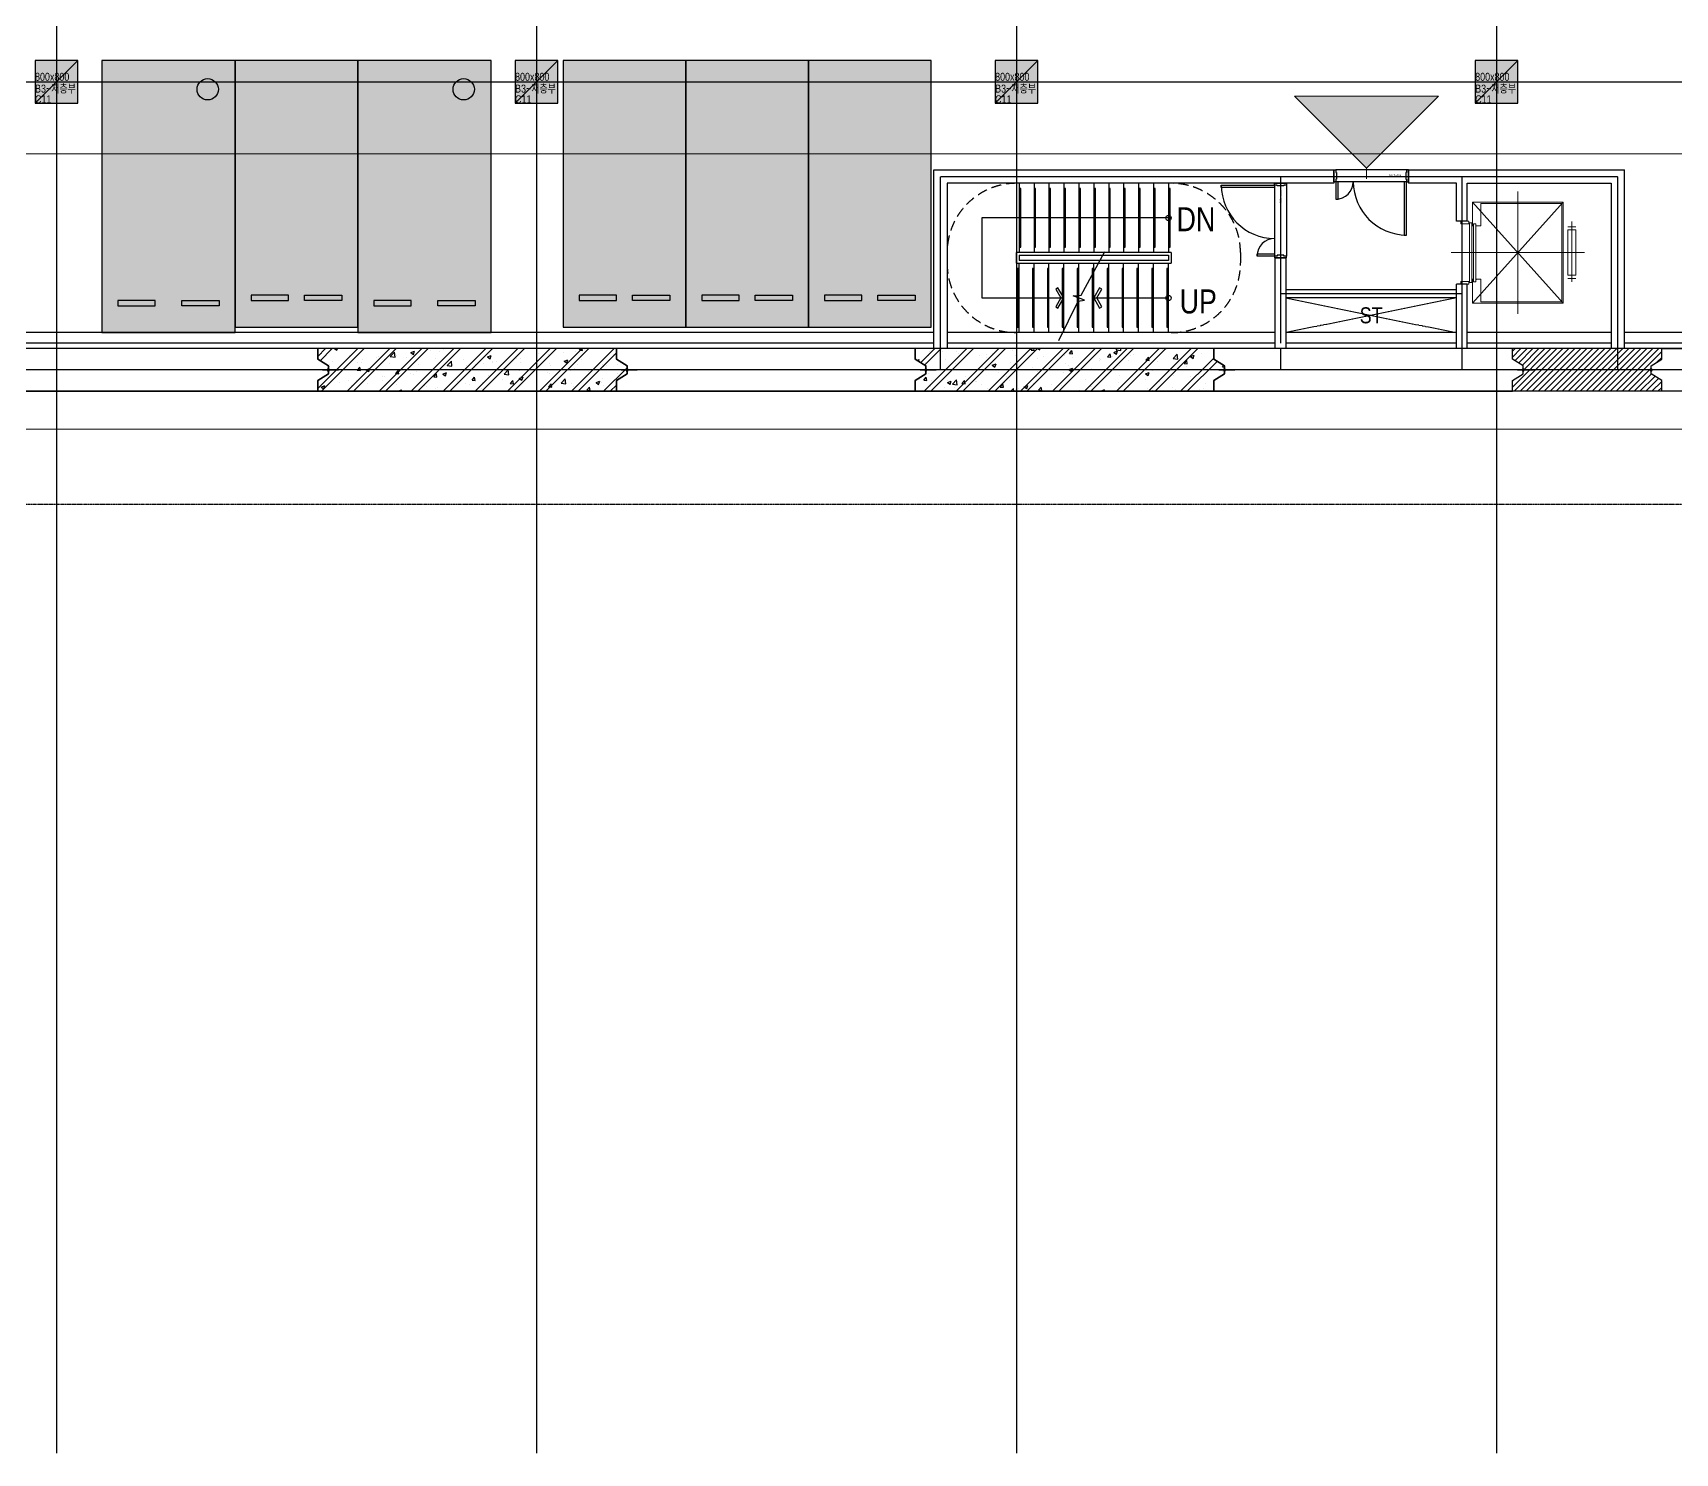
# Model space of a CAD drawing. Header units: millimetres. Extents: x -20379 to 476967, y -520228 to 220376.
# Drawn here: x 274304 to 305094, y -520228 to -493600 of the extents above; entities that cross this region are included whole.
import ezdxf
from ezdxf.enums import TextEntityAlignment as Align

# ---------------------------------------------------------------- set-up
doc = ezdxf.new("R2010")
doc.units = ezdxf.units.MM
doc.header["$MEASUREMENT"] = 0
for name, pattern in [('$0$X-CORE_B2F$0$CEN', [62, 60, -1, 0, -1]), ('$0$X-CORE_B2F$0$CENTER2', [1.125, 0.75, -0.125, 0.125, -0.125]), ('$0$X-CORE_B2F$0$HIDDEN', [9.525, 6.35, -3.175]), ('$0$X-GRID_B3~B1$0$CENTER2', [1.125, 0.75, -0.125, 0.125, -0.125]), ('$0$X-SITE$0$ACAD_ISO05W100', [33, 24, -3, 0, -3, 0, -3])]:
    doc.linetypes.add(name, pattern=pattern)
doc.layers.get('Defpoints').update_dxf_attribs({"color": 145, "lineweight": 9})
doc.layers.add('$0$NDC_S_HATCH MATERIAL', color=8, linetype='Continuous', lineweight=9)
doc.layers.add('$0$X-F_EXIT_B2F$0$X-F_EXIT_B2F$0$TEXT VN1', color=7, linetype='Continuous', lineweight=13)
for name, color, linetype in [('$0$X-COL-B2$0$A-254', 254, 'Continuous'), ('$0$X-COL-B2$0$A-COL', 2, 'Continuous'), ('$0$X-COL-B2$0$A-CON', 2, 'Continuous'), ('$0$X-CORE_B2F$0$A-CEN2', 8, '$0$X-CORE_B2F$0$CENTER2'), ('$0$X-CORE_B2F$0$A-CON', 2, 'Continuous'), ('$0$X-CORE_B2F$0$A-DOOR', 4, 'Continuous'), ('$0$X-CORE_B2F$0$A-DOORF', 9, 'Continuous'), ('$0$X-CORE_B2F$0$A-ELE4', 8, 'Continuous'), ('$0$X-CORE_B2F$0$A-HR', 6, 'Continuous'), ('$0$X-CORE_B2F$0$A-OPEN1', 1, '$0$X-CORE_B2F$0$CEN'), ('$0$X-CORE_B2F$0$A-STR', 4, 'Continuous'), ('$0$X-CORE_B2F$0$A-SYM', 7, 'Continuous'), ('$0$X-CORE_B2F$0$A-WALB', 3, 'Continuous'), ('$0$X-CORE_B2F$0$A-WALD', 7, 'Continuous'), ('$0$X-DIAPHGRAM Wall PLAN$0$A-COL', 2, 'Continuous'), ('$0$X-DIAPHGRAM Wall PLAN$0$A-HAT', 9, 'Continuous'), ('$0$X-F_EXIT_B2F$0$X-F_EXIT_B2F$0$F_exit', 3, 'Continuous'), ('$0$X-GRID_B3~B1$0$A-CEN1', 1, '$0$X-GRID_B3~B1$0$CENTER2'), ('$0$X-INT-B2$0$A-PARK', 5, 'Continuous'), ('$0$X-INT-B2$0$A-PARK(\\M+3C8AE\\M+3C0E5)', 5, 'Continuous'), ('$0$X-INT-B2$0$A-WALB', 3, 'Continuous'), ('$0$X-SITE$0$A-SITE', 2, '$0$X-SITE$0$ACAD_ISO05W100')]:
    doc.layers.add(name, color=color, linetype=linetype)
doc.styles.add('$0$X-COL-B2$0$Hrtext', font='arial.ttf', dxfattribs={"width": 0.8})
doc.styles.add('$0$X-CORE_B2F$0$$0$X-PLAN$0$Standard', font='')
doc.styles.add('$0$X-CORE_B2F$0$Hrtext', font='arial.ttf', dxfattribs={"width": 0.8})
doc.styles.add('$0$X-CORE_B2F$0$X-CORE-HOTEL-1F$0$Hrtext', font='arial.ttf', dxfattribs={"width": 0.8})
doc.styles.add('$0$X-GRID_B3~B1$0$Heerim', font='', dxfattribs={"width": 0.8})
doc.styles.get('$0$X-CORE_B2F$0$$0$X-PLAN$0$Standard').set_extended_font_data('DotumChe')
doc.styles.get('$0$X-GRID_B3~B1$0$Heerim').set_extended_font_data('Dotum')

# ---------------------------------------------------------------- blocks, each defined once
blk = doc.blocks.new('$0$258')
at = {"layer": '$0$X-COL-B2$0$A-254'}
h = blk.add_hatch(color=256, dxfattribs=at)
h.dxf.hatch_style = 1
h.paths.add_polyline_path([(373447, -180831), (372647, -180831), (372647, -181631), (373447, -181631)])
h = blk.add_hatch(color=256, dxfattribs=at)
h.dxf.hatch_style = 1
h.paths.add_polyline_path([(382447, -180831), (381647, -180831), (381647, -181631), (382447, -181631)])
h = blk.add_hatch(color=256, dxfattribs=at)
h.dxf.hatch_style = 1
h.paths.add_polyline_path([(391447, -180831), (390647, -180831), (390647, -181631), (391447, -181631)])
h = blk.add_hatch(color=256, dxfattribs=at)
h.dxf.hatch_style = 1
h.paths.add_polyline_path([(400447, -180831), (399647, -180831), (399647, -181631), (400447, -181631)])
at = {"layer": '$0$X-F_EXIT_B2F$0$X-F_EXIT_B2F$0$F_exit', "true_color": 0xb56bff}
h = blk.add_hatch(color=191, dxfattribs=at)
h.dxf.hatch_style = 1
h.paths.add_polyline_path([(397612, -182846), (396262, -181496), (398962, -181496)])
at = {"layer": '$0$X-INT-B2$0$A-PARK'}
h = blk.add_hatch(color=254, dxfattribs=at)
h.dxf.hatch_style = 1
h.paths.add_polyline_path([(378697, -185831), (378697, -180831), (376397, -180831), (376397, -185831)])
h = blk.add_hatch(color=254, dxfattribs=at)
h.dxf.hatch_style = 1
h.paths.add_polyline_path([(384847, -185831), (384847, -180831), (382547, -180831), (382547, -185831)])
h = blk.add_hatch(color=254, dxfattribs=at)
h.dxf.hatch_style = 1
h.paths.add_polyline_path([(387147, -185831), (387147, -180831), (384847, -180831), (384847, -185831)])
h = blk.add_hatch(color=254, dxfattribs=at)
h.dxf.hatch_style = 1
h.paths.add_polyline_path([(389447, -185831), (389447, -180831), (387147, -180831), (387147, -185831)])
at = {"layer": '$0$X-INT-B2$0$A-PARK(\\M+3C8AE\\M+3C0E5)'}
h = blk.add_hatch(color=251, dxfattribs=at)
h.dxf.hatch_style = 1
edge = h.paths.add_edge_path()
edge.add_arc((375884, -181369), 200, 0, 360)
h = blk.add_hatch(color=251, dxfattribs=at)
h.dxf.hatch_style = 1
edge = h.paths.add_edge_path()
edge.add_arc((380684, -181369), 200, 0, 360)
h = blk.add_hatch(color=254)
h.dxf.hatch_style = 1
h.paths.add_polyline_path([(376397, -185931), (376397, -180831), (373897, -180831), (373897, -185931)])
h = blk.add_hatch(color=254)
h.dxf.hatch_style = 1
h.paths.add_polyline_path([(381197, -185931), (381197, -180831), (378697, -180831), (378697, -185931)])
at = {"layer": '$0$X-COL-B2$0$A-COL'}
for p, q in [((373447, -180831), (372647, -180831)), ((372647, -180831), (372647, -181631)), ((373447, -181631), (373447, -180831)), ((382447, -180831), (381647, -180831)), ((381647, -180831), (381647, -181631)), ((382447, -181631), (382447, -180831)), ((391447, -180831), (390647, -180831)), ((390647, -180831), (390647, -181631)), ((391447, -181631), (391447, -180831)), ((400447, -180831), (399647, -180831)), ((399647, -180831), (399647, -181631)), ((400447, -181631), (400447, -180831)), ((372647, -181631), (373447, -181631)), ((381647, -181631), (382447, -181631)), ((390647, -181631), (391447, -181631)), ((399647, -181631), (400447, -181631))]:
    blk.add_line(p, q, dxfattribs=at)
at = {"layer": '$0$X-COL-B2$0$A-CON', "ltscale": 10}
for p, q in [((553347, -186231), (336747, -186231)), ((554147, -187031), (335947, -187031))]:
    blk.add_line(p, q, dxfattribs=at)
at = {"layer": '$0$X-CORE_B2F$0$A-CEN2'}
for p, q in [((389622, -186631), (389622, -183006)), ((389622, -183006), (402322, -183006)), ((395997, -183006), (395997, -186131)), ((399397, -183006), (399397, -186631)), ((402322, -186631), (402322, -183006)), ((399397, -185206), (395997, -185206)), ((395997, -186231), (395997, -186631))]:
    blk.add_line(p, q, dxfattribs=at)
at = {"layer": '$0$X-CORE_B2F$0$A-CON', "ltscale": 10}
for p, q in [((389497, -186231), (389497, -182881)), ((389497, -182881), (396997, -182881)), ((396997, -182881), (396997, -183131)), ((398397, -182881), (402447, -182881)), ((398397, -182881), (398397, -183131)), ((402447, -186231), (402447, -182881)), ((389747, -183131), (389747, -186231)), ((396997, -183131), (389747, -183131)), ((399297, -183131), (398397, -183131)), ((399297, -183841), (399297, -183131)), ((399497, -183841), (399497, -183131)), ((399497, -183131), (402197, -183131)), ((402197, -183131), (402197, -186231)), ((399497, -183841), (399297, -183841)), ((396097, -184531), (395897, -184531)), ((395897, -186231), (395897, -184531)), ((396097, -184531), (396097, -186231)), ((399297, -186231), (399297, -185021)), ((399497, -185021), (399297, -185021)), ((399497, -186231), (399497, -185021))]:
    blk.add_line(p, q, dxfattribs=at)
at = {"layer": '$0$X-CORE_B2F$0$A-DOOR'}
for p, q in [((396997, -182881), (397032, -182881)), ((396997, -183101), (396997, -182881)), ((397032, -182881), (397032, -182931)), ((398397, -182881), (398362, -182881)), ((398362, -182881), (398362, -182931)), ((398397, -183101), (398397, -182881)), ((394887, -183211), (394887, -183166)), ((394887, -183166), (395887, -183166)), ((395887, -183166), (395887, -183131)), ((395887, -183131), (396107, -183131)), ((395887, -183166), (395887, -183211)), ((395937, -183166), (395887, -183166)), ((395937, -183181), (395937, -183166)), ((396057, -183181), (395937, -183181)), ((396107, -183166), (396057, -183166)), ((396057, -183166), (396057, -183181)), ((396107, -183131), (396107, -183166)), ((397032, -183101), (396997, -183101)), ((397032, -182931), (397047, -182931)), ((397047, -183051), (397032, -183051)), ((397032, -183051), (397032, -183101)), ((397077, -183101), (397032, -183101)), ((397032, -183101), (397032, -183431)), ((397047, -182931), (397047, -183051)), ((397077, -183431), (397077, -183101)), ((398362, -183101), (398317, -183101)), ((398317, -183101), (398317, -184101)), ((398362, -182931), (398347, -182931)), ((398347, -182931), (398347, -183051)), ((398347, -183051), (398362, -183051)), ((398362, -183051), (398362, -183101)), ((398362, -184101), (398362, -183101)), ((398362, -183101), (398397, -183101)), ((395887, -183211), (394887, -183211)), ((397032, -183431), (397077, -183431)), ((398317, -184101), (398362, -184101)), ((395557, -184496), (395557, -184451)), ((395557, -184451), (395887, -184451)), ((395887, -184496), (395557, -184496)), ((395887, -184451), (395887, -184496)), ((395937, -184496), (395887, -184496)), ((395887, -184496), (395887, -184531)), ((395887, -184531), (396107, -184531)), ((396057, -184481), (395937, -184481)), ((395937, -184481), (395937, -184496)), ((396057, -184496), (396057, -184481)), ((396107, -184496), (396057, -184496)), ((396107, -184531), (396107, -184496))]:
    blk.add_line(p, q, dxfattribs=at)
at = {"layer": '$0$X-CORE_B2F$0$A-DOORF'}
for centre, radius, start, end in [((395887, -183166), 1000, 180, 270), ((397032, -183101), 330, 270, 360), ((398362, -183101), 1000, 180, 270), ((395887, -184496), 330, 90, 180)]:
    blk.add_arc(centre, radius, start, end, dxfattribs=at)
at = {"layer": '$0$X-CORE_B2F$0$A-ELE4'}
for p, q in [((398362, -182881), (397032, -182881)), ((395887, -183166), (395887, -184496)), ((396107, -183166), (396107, -184496)), ((398362, -183101), (397032, -183101)), ((391127, -183231), (391097, -183231)), ((391127, -184331), (391127, -183231)), ((391407, -183231), (391377, -183231)), ((391407, -184331), (391407, -183231)), ((391687, -183231), (391657, -183231)), ((391687, -184331), (391687, -183231)), ((391967, -183231), (391937, -183231)), ((391967, -184331), (391967, -183231)), ((392247, -183231), (392217, -183231)), ((392247, -184331), (392247, -183231)), ((392527, -183231), (392497, -183231)), ((392527, -184331), (392527, -183231)), ((392807, -183231), (392777, -183231)), ((392807, -184331), (392807, -183231)), ((393087, -183231), (393057, -183231)), ((393087, -184331), (393087, -183231)), ((393367, -183231), (393337, -183231)), ((393367, -184331), (393367, -183231)), ((393647, -183231), (393617, -183231)), ((393647, -184331), (393647, -183231)), ((393927, -183231), (393897, -183231)), ((393927, -184331), (393927, -183231)), ((391097, -184331), (391127, -184331)), ((391377, -184331), (391407, -184331)), ((391657, -184331), (391687, -184331)), ((391937, -184331), (391967, -184331)), ((392217, -184331), (392247, -184331)), ((392497, -184331), (392527, -184331)), ((392777, -184331), (392807, -184331)), ((393057, -184331), (393087, -184331)), ((393337, -184331), (393367, -184331)), ((393617, -184331), (393647, -184331)), ((393897, -184331), (393927, -184331)), ((391097, -184731), (391067, -184731)), ((391067, -184731), (391067, -185831)), ((391377, -184731), (391347, -184731)), ((391347, -184731), (391347, -185831)), ((391657, -184731), (391627, -184731)), ((391627, -184731), (391627, -185831)), ((391937, -184731), (391907, -184731)), ((391907, -184731), (391907, -185831)), ((392217, -184731), (392187, -184731)), ((392187, -184731), (392187, -185831)), ((392497, -184731), (392467, -184731)), ((392467, -184731), (392467, -185831)), ((392777, -184731), (392747, -184731)), ((392747, -184731), (392747, -185831)), ((393057, -184731), (393027, -184731)), ((393027, -184731), (393027, -185831)), ((393337, -184731), (393307, -184731)), ((393307, -184731), (393307, -185831)), ((393617, -184731), (393587, -184731)), ((393587, -184731), (393587, -185831)), ((393897, -184731), (393867, -184731)), ((393867, -184731), (393867, -185831)), ((391067, -185831), (391097, -185831)), ((391347, -185831), (391377, -185831)), ((391627, -185831), (391657, -185831)), ((391907, -185831), (391937, -185831)), ((392187, -185831), (392217, -185831)), ((392467, -185831), (392497, -185831)), ((392747, -185831), (392777, -185831)), ((393027, -185831), (393057, -185831)), ((393307, -185831), (393337, -185831)), ((393587, -185831), (393617, -185831)), ((393867, -185831), (393897, -185831))]:
    blk.add_line(p, q, dxfattribs=at)
at = {"layer": '$0$X-CORE_B2F$0$A-HR'}
for p, q in [((393947, -184431), (391047, -184431)), ((391047, -184631), (391047, -184431)), ((393947, -184431), (393947, -184631)), ((391047, -184631), (393947, -184631)), ((391097, -184481), (393897, -184481)), ((391097, -184481), (391097, -184581)), ((393897, -184581), (391097, -184581)), ((393897, -184481), (393897, -184581))]:
    blk.add_line(p, q, dxfattribs=at)
at = {"layer": '$0$X-CORE_B2F$0$A-OPEN1'}
for p, q in [((399297, -185281), (396097, -185931)), ((396097, -185281), (399297, -185931))]:
    blk.add_line(p, q, dxfattribs=at)
at = {"layer": '$0$X-CORE_B2F$0$A-STR'}
for p, q in [((391097, -183131), (391097, -184431)), ((391377, -183131), (391377, -184431)), ((391657, -183131), (391657, -184431)), ((391937, -183131), (391937, -184431)), ((392217, -183131), (392217, -184431)), ((392497, -183131), (392497, -184431)), ((392777, -183131), (392777, -184431)), ((393057, -183131), (393057, -184431)), ((393337, -183131), (393337, -184431)), ((393617, -183131), (393617, -184431)), ((393897, -183131), (393897, -184431)), ((391097, -185931), (391097, -184631)), ((391377, -185931), (391377, -184631)), ((391657, -185931), (391657, -184631)), ((391937, -185931), (391937, -184631)), ((392217, -185931), (392217, -184631)), ((392497, -185931), (392497, -184631)), ((392777, -185931), (392777, -184631)), ((393057, -185931), (393057, -184631)), ((393337, -185931), (393337, -184631)), ((393617, -185931), (393617, -184631)), ((393897, -185931), (393897, -184631))]:
    blk.add_line(p, q, dxfattribs=at)
at = {"layer": '$0$X-CORE_B2F$0$A-STR', "color": 8, "linetype": '$0$X-CORE_B2F$0$HIDDEN', "ltscale": 30}
for p, q in [((389747, -184431), (389747, -184631)), ((395247, -184431), (395247, -184631))]:
    blk.add_line(p, q, dxfattribs=at)
for centre, start, end in [((391047, -184431), 90, 180), ((393947, -184431), 0, 90), ((391047, -184631), 180, 270), ((393947, -184631), 270, 0)]:
    blk.add_arc(centre, 1300, start, end, dxfattribs=at)
at = {"layer": '$0$X-CORE_B2F$0$A-SYM'}
for p, q in [((393897, -183781), (390397, -183781)), ((390397, -183781), (390397, -185281)), ((392258, -185229), (392705, -184410)), ((390397, -185281), (391937, -185281)), ((391826, -185089), (391784, -185113)), ((391784, -185113), (391881, -185281)), ((391881, -185281), (391784, -185449)), ((391937, -185281), (391826, -185089)), ((391826, -185473), (391937, -185281)), ((391840, -186077), (392207, -185339)), ((392110, -185239), (392258, -185229)), ((392323, -185322), (392110, -185239)), ((392207, -185339), (392323, -185322)), ((392607, -185089), (392497, -185281)), ((392497, -185281), (392607, -185473)), ((392497, -185281), (393897, -185281)), ((392552, -185281), (392649, -185113)), ((392649, -185449), (392552, -185281)), ((392649, -185113), (392607, -185089)), ((391784, -185449), (391826, -185473)), ((392607, -185473), (392649, -185449))]:
    blk.add_line(p, q, dxfattribs=at)
for centre in [(393897, -183781), (393897, -185281)]:
    blk.add_circle(centre, 50, dxfattribs=at)
at = {"layer": '$0$X-CORE_B2F$0$A-WALB'}
for p, q in [((395897, -185931), (389747, -185931)), ((399297, -185931), (396097, -185931)), ((402197, -185931), (399497, -185931)), ((395897, -186131), (389747, -186131)), ((399297, -186131), (396097, -186131)), ((402197, -186131), (399497, -186131))]:
    blk.add_line(p, q, dxfattribs=at)
at = {"layer": '$0$X-CORE_B2F$0$A-WALD', "ltscale": 10}
for p, q in [((399297, -185131), (396097, -185131)), ((399297, -185281), (396097, -185281))]:
    blk.add_line(p, q, dxfattribs=at)
at = {"layer": '$0$X-DIAPHGRAM Wall PLAN$0$A-COL'}
for p, q in [((553347, -186231), (336747, -186231)), ((554147, -187031), (335947, -187031))]:
    blk.add_line(p, q, dxfattribs=at)
at = {"layer": '$0$X-DIAPHGRAM Wall PLAN$0$A-COL', "ltscale": 0.01}
for p, q in [((377947, -186231), (372347, -186231)), ((377947, -186431), (377947, -186231)), ((383547, -186231), (377947, -186231)), ((377947, -186231), (377947, -186431)), ((383547, -186431), (383547, -186231)), ((389147, -186231), (383547, -186231)), ((383547, -186231), (383547, -186431)), ((389147, -186431), (389147, -186231)), ((394747, -186231), (389147, -186231)), ((389147, -186231), (389147, -186431)), ((394747, -186431), (394747, -186231)), ((400347, -186231), (394747, -186231)), ((394747, -186231), (394747, -186431)), ((400347, -186431), (400347, -186231)), ((403147, -186431), (403147, -186231)), ((403147, -186231), (408747, -186231)), ((378147, -186556), (377947, -186431)), ((377947, -186431), (378147, -186556)), ((378147, -186706), (378147, -186556)), ((378147, -186556), (378147, -186706)), ((383747, -186556), (383547, -186431)), ((383547, -186431), (383747, -186556)), ((383747, -186706), (383747, -186556)), ((383747, -186556), (383747, -186706)), ((389347, -186556), (389147, -186431)), ((389147, -186431), (389347, -186556)), ((389347, -186706), (389347, -186556)), ((389347, -186556), (389347, -186706)), ((394947, -186556), (394747, -186431)), ((394747, -186431), (394947, -186556)), ((394947, -186706), (394947, -186556)), ((394947, -186556), (394947, -186706)), ((400547, -186556), (400347, -186431)), ((400547, -186706), (400547, -186556)), ((402947, -186556), (403147, -186431)), ((402947, -186706), (402947, -186556)), ((377947, -186831), (378147, -186706)), ((378147, -186706), (377947, -186831)), ((377947, -187031), (377947, -186831)), ((377947, -186831), (377947, -187031)), ((383547, -186831), (383747, -186706)), ((383747, -186706), (383547, -186831)), ((383547, -187031), (383547, -186831)), ((383547, -186831), (383547, -187031)), ((389147, -186831), (389347, -186706)), ((389347, -186706), (389147, -186831)), ((389147, -187031), (389147, -186831)), ((389147, -186831), (389147, -187031)), ((394747, -186831), (394947, -186706)), ((394947, -186706), (394747, -186831)), ((394747, -187031), (394747, -186831)), ((394747, -186831), (394747, -187031)), ((400347, -186831), (400547, -186706)), ((400347, -187031), (400347, -186831)), ((403147, -186831), (402947, -186706)), ((403147, -187031), (403147, -186831)), ((372347, -187031), (377947, -187031)), ((377947, -187031), (383547, -187031)), ((383547, -187031), (389147, -187031)), ((389147, -187031), (394747, -187031)), ((394747, -187031), (400347, -187031)), ((408747, -187031), (403147, -187031))]:
    blk.add_line(p, q, dxfattribs=at)
at = {"layer": '$0$X-DIAPHGRAM Wall PLAN$0$A-COL', "ltscale": 50}
for p, q in [((372654, -186631), (372354, -186631)), ((378254, -186631), (377954, -186631)), ((378039, -186631), (378339, -186631)), ((383854, -186631), (383554, -186631)), ((383639, -186631), (383939, -186631)), ((389454, -186631), (389154, -186631)), ((389239, -186631), (389539, -186631)), ((395054, -186631), (394754, -186631)), ((394839, -186631), (395139, -186631)), ((400439, -186631), (400739, -186631)), ((403054, -186631), (402754, -186631))]:
    blk.add_line(p, q, dxfattribs=at)
for centre, start, end in [((378147, -186631), 0, 180), ((378147, -186631), 360, 180), ((378147, -186631), 180, 0), ((378147, -186631), 180, 360), ((383747, -186631), 0, 180), ((383747, -186631), 360, 180), ((383747, -186631), 180, 0), ((383747, -186631), 180, 360), ((389347, -186631), 0, 180), ((389347, -186631), 360, 180), ((389347, -186631), 180, 0), ((389347, -186631), 180, 360), ((394947, -186631), 0, 180), ((394947, -186631), 360, 180), ((394947, -186631), 180, 0), ((394947, -186631), 180, 360), ((400547, -186631), 0, 180), ((400547, -186631), 180, 0), ((402947, -186631), 360, 180), ((402947, -186631), 180, 360)]:
    blk.add_arc(centre, 20, start, end, dxfattribs=at)
at = {"layer": '$0$X-DIAPHGRAM Wall PLAN$0$A-HAT', "linetype": 'Continuous'}
for p, q in [((377947, -186380), (378096, -186231)), ((377947, -186981), (378697, -186231)), ((377991, -186458), (378218, -186231)), ((378019, -187031), (378819, -186231)), ((378181, -186239), (378181, -186239)), ((378264, -186231), (378306, -186259)), ((378306, -186259), (378315, -186231)), ((378498, -187031), (379298, -186231)), ((378620, -187031), (379420, -186231)), ((379099, -187031), (379899, -186231)), ((379221, -187031), (380021, -186231)), ((379693, -186305), (379763, -186278)), ((379700, -187031), (380500, -186231)), ((379743, -186339), (379763, -186278)), ((379822, -187031), (380622, -186231)), ((380054, -186273), (380054, -186273)), ((380301, -187031), (381101, -186231)), ((380304, -186240), (380304, -186240)), ((380424, -187031), (381224, -186231)), ((380902, -187031), (381702, -186231)), ((381025, -187031), (381825, -186231)), ((381503, -187031), (382303, -186231)), ((381626, -187031), (382426, -186231)), ((382104, -187031), (382904, -186231)), ((382227, -187031), (383027, -186231)), ((382705, -187031), (383505, -186231)), ((382771, -186277), (382771, -186277)), ((382853, -186259), (382877, -186231)), ((382853, -186259), (382913, -186264)), ((382913, -186264), (382907, -186231)), ((382941, -186253), (382941, -186253)), ((389251, -186496), (389516, -186231)), ((389317, -187031), (390117, -186231)), ((389326, -186543), (389638, -186231)), ((389439, -187031), (390239, -186231)), ((389918, -187031), (390718, -186231)), ((390040, -187031), (390840, -186231)), ((390519, -187031), (391319, -186231)), ((390641, -187031), (391441, -186231)), ((390976, -186274), (390976, -186274)), ((391120, -187031), (391920, -186231)), ((391242, -187031), (392042, -186231)), ((391322, -186260), (391346, -186231)), ((391322, -186260), (391381, -186265)), ((391381, -186265), (391375, -186231)), ((391448, -186231), (391484, -186254)), ((391484, -186254), (391491, -186231)), ((391721, -187031), (392521, -186231)), ((391843, -187031), (392643, -186231)), ((392039, -186323), (392087, -186265)), ((392099, -186328), (392087, -186265)), ((392322, -187031), (393122, -186231)), ((392444, -187031), (393244, -186231)), ((392469, -186277), (392469, -186277)), ((392871, -186301), (392941, -186274)), ((392917, -186252), (392937, -186231)), ((392917, -186252), (393006, -186265)), ((392921, -186335), (392941, -186274)), ((392923, -187031), (393723, -186231)), ((393006, -186265), (393002, -186231)), ((393045, -187031), (393845, -186231)), ((393524, -187031), (394324, -186231)), ((393646, -187031), (394446, -186231)), ((393777, -186254), (393777, -186254)), ((393866, -186254), (393866, -186254)), ((378015, -186329), (378015, -186329)), ((378037, -186424), (378037, -186424)), ((378162, -186522), (378162, -186522)), ((378169, -186572), (378169, -186572)), ((378226, -186463), (378226, -186463)), ((378549, -186351), (378549, -186351)), ((378620, -186324), (378620, -186324)), ((378688, -186497), (378688, -186497)), ((378688, -186635), (378737, -186577)), ((378748, -186640), (378737, -186577)), ((378760, -186486), (378760, -186486)), ((378793, -186439), (378793, -186439)), ((379043, -186406), (379043, -186406)), ((379083, -186374), (379083, -186374)), ((379202, -186427), (379202, -186427)), ((379294, -186508), (379294, -186508)), ((379308, -186379), (379386, -186298)), ((379308, -186379), (379397, -186393)), ((379397, -186393), (379386, -186298)), ((379422, -186356), (379422, -186356)), ((379617, -186397), (379617, -186397)), ((379693, -186305), (379743, -186339)), ((379707, -186363), (379707, -186363)), ((379828, -186531), (379828, -186531)), ((380151, -186419), (380151, -186419)), ((380226, -186288), (380226, -186288)), ((380361, -186553), (380361, -186553)), ((380375, -186545), (380453, -186464)), ((380375, -186545), (380464, -186559)), ((380420, -186585), (380420, -186585)), ((380464, -186559), (380453, -186464)), ((380684, -186442), (380684, -186442)), ((380728, -186550), (380728, -186550)), ((380895, -186576), (380895, -186576)), ((380911, -186520), (380911, -186520)), ((381051, -186502), (381051, -186502)), ((381131, -186385), (381201, -186359)), ((381131, -186385), (381180, -186419)), ((381180, -186419), (381201, -186359)), ((381218, -186464), (381218, -186464)), ((381233, -186486), (381233, -186486)), ((381302, -186469), (381302, -186469)), ((381494, -186420), (381494, -186420)), ((381680, -186419), (381680, -186419)), ((381752, -186411), (381752, -186411)), ((381752, -186487), (381752, -186487)), ((382078, -186320), (382078, -186320)), ((382266, -186341), (382266, -186341)), ((382286, -186509), (382286, -186509)), ((382312, -186336), (382312, -186336)), ((382317, -186540), (382317, -186540)), ((382562, -186303), (382562, -186303)), ((382568, -186465), (382638, -186439)), ((382568, -186465), (382617, -186499)), ((382617, -186499), (382638, -186439)), ((382820, -186532), (382820, -186532)), ((382828, -187031), (383547, -186312)), ((382900, -186440), (382900, -186440)), ((383278, -186535), (383278, -186535)), ((383309, -186564), (383309, -186564)), ((383353, -186554), (383353, -186554)), ((383484, -186340), (383484, -186340)), ((383560, -186531), (383560, -186531)), ((389183, -186453), (389226, -186436)), ((389214, -186473), (389226, -186436)), ((389337, -186490), (389337, -186490)), ((389405, -186363), (389405, -186363)), ((389420, -186292), (389420, -186292)), ((389656, -186285), (389656, -186285)), ((389716, -186440), (389716, -186440)), ((389896, -186505), (389896, -186505)), ((389919, -186292), (389919, -186292)), ((389954, -186314), (389954, -186314)), ((390347, -186357), (390347, -186357)), ((390412, -186561), (390412, -186561)), ((390479, -186405), (390479, -186405)), ((390488, -186337), (390488, -186337)), ((390594, -186543), (390664, -186517)), ((390594, -186543), (390643, -186577)), ((390597, -186324), (390597, -186324)), ((390643, -186577), (390664, -186517)), ((390931, -186486), (390931, -186486)), ((391022, -186359), (391022, -186359)), ((391062, -186304), (391062, -186304)), ((391345, -186586), (391345, -186586)), ((391444, -186416), (391444, -186416)), ((391556, -186382), (391556, -186382)), ((391595, -186553), (391595, -186553)), ((391950, -186352), (391950, -186352)), ((391974, -186503), (391974, -186503)), ((392027, -186554), (392027, -186554)), ((392039, -186323), (392099, -186328)), ((392089, -186404), (392089, -186404)), ((392605, -186420), (392605, -186420)), ((392610, -186454), (392610, -186454)), ((392623, -186427), (392623, -186427)), ((392756, -186386), (392804, -186328)), ((392756, -186386), (392816, -186391)), ((392816, -186391), (392804, -186328)), ((392856, -186387), (392856, -186387)), ((392871, -186301), (392921, -186334)), ((392970, -186539), (392970, -186539)), ((393157, -186449), (393157, -186449)), ((393193, -186354), (393193, -186354)), ((393234, -186337), (393234, -186337)), ((393473, -186448), (393522, -186391)), ((393473, -186448), (393533, -186454)), ((393475, -186475), (393475, -186475)), ((393533, -186454), (393522, -186391)), ((393691, -186472), (393691, -186472)), ((393984, -186417), (394062, -186336)), ((393984, -186417), (394073, -186431)), ((393995, -186400), (393995, -186400)), ((394073, -186431), (394062, -186336)), ((394125, -187031), (394747, -186409)), ((394191, -186511), (394239, -186454)), ((394191, -186511), (394250, -186516)), ((394225, -186495), (394225, -186495)), ((394232, -186565), (394232, -186565)), ((394250, -186516), (394239, -186454)), ((394247, -187031), (394809, -186470)), ((394308, -186381), (394378, -186354)), ((394308, -186381), (394358, -186415)), ((394358, -186415), (394378, -186354)), ((394508, -186330), (394508, -186330)), ((394758, -186517), (394758, -186517)), ((394908, -186574), (394931, -186546)), ((394908, -186574), (394947, -186577)), ((378350, -186860), (378350, -186860)), ((378530, -186834), (378530, -186834)), ((378676, -186830), (378676, -186830)), ((378688, -186635), (378748, -186640)), ((378780, -186801), (378780, -186801)), ((378853, -186628), (378923, -186601)), ((378853, -186628), (378903, -186661)), ((378884, -186882), (378884, -186882)), ((378903, -186661), (378923, -186601)), ((379159, -186751), (379159, -186751)), ((379162, -186821), (379162, -186821)), ((379190, -186759), (379190, -186759)), ((379406, -186698), (379454, -186640)), ((379406, -186698), (379465, -186703)), ((379465, -186703), (379454, -186640)), ((379695, -186695), (379695, -186695)), ((379745, -186721), (379745, -186721)), ((379791, -186668), (379791, -186668)), ((380041, -186635), (380041, -186635)), ((380123, -186760), (380171, -186703)), ((380123, -186760), (380183, -186766)), ((380183, -186766), (380171, -186703)), ((380214, -186620), (380214, -186620)), ((380290, -186708), (380360, -186681)), ((380290, -186708), (380340, -186741)), ((380328, -186621), (380328, -186621)), ((380340, -186742), (380360, -186681)), ((380568, -186840), (380568, -186840)), ((380715, -186883), (380715, -186883)), ((380840, -186823), (380888, -186766)), ((380840, -186823), (380900, -186828)), ((380900, -186828), (380888, -186766)), ((381039, -186863), (381039, -186863)), ((381151, -186740), (381151, -186740)), ((381221, -186819), (381221, -186819)), ((381417, -186813), (381417, -186813)), ((381429, -186599), (381429, -186599)), ((381442, -186710), (381520, -186629)), ((381442, -186710), (381531, -186724)), ((381531, -186724), (381520, -186629)), ((381557, -186886), (381606, -186828)), ((381557, -186886), (381617, -186891)), ((381617, -186891), (381606, -186828)), ((381727, -186788), (381797, -186761)), ((381727, -186788), (381777, -186822)), ((381734, -186640), (381734, -186640)), ((381740, -186744), (381740, -186744)), ((381777, -186822), (381797, -186761)), ((381963, -186621), (381963, -186621)), ((382049, -186730), (382049, -186730)), ((382253, -186674), (382253, -186674)), ((382275, -186949), (382323, -186891)), ((382299, -186697), (382299, -186697)), ((382334, -186954), (382323, -186891)), ((382497, -186644), (382497, -186644)), ((382510, -186876), (382588, -186795)), ((382510, -186876), (382599, -186890)), ((382599, -186890), (382588, -186795)), ((382678, -186647), (382678, -186647)), ((382699, -186890), (382699, -186890)), ((382758, -186610), (382758, -186610)), ((383030, -186666), (383030, -186666)), ((383165, -186868), (383235, -186841)), ((383165, -186868), (383214, -186902)), ((383214, -186902), (383235, -186841)), ((383266, -186867), (383266, -186867)), ((383282, -186790), (383282, -186790)), ((383306, -187031), (383747, -186590)), ((383564, -186689), (383564, -186689)), ((389225, -186803), (389225, -186803)), ((389309, -186824), (389357, -186767)), ((389309, -186824), (389368, -186829)), ((389368, -186829), (389357, -186767)), ((389393, -186696), (389393, -186696)), ((389452, -186835), (389452, -186835)), ((389753, -186866), (389823, -186839)), ((389753, -186866), (389803, -186899)), ((389759, -186825), (389759, -186825)), ((389803, -186900), (389823, -186839)), ((389848, -186895), (389926, -186814)), ((389848, -186895), (389937, -186909)), ((389907, -186625), (389907, -186625)), ((389937, -186909), (389926, -186814)), ((390026, -186887), (390074, -186829)), ((390026, -186887), (390086, -186892)), ((390086, -186892), (390074, -186829)), ((390084, -186752), (390084, -186752)), ((390278, -186855), (390278, -186855)), ((390293, -186848), (390293, -186848)), ((390334, -186719), (390334, -186719)), ((390399, -186894), (390399, -186894)), ((390713, -186669), (390713, -186669)), ((390743, -186950), (390791, -186892)), ((390803, -186955), (390791, -186892)), ((390827, -186870), (390827, -186870)), ((390861, -186755), (390861, -186755)), ((390919, -186819), (390919, -186819)), ((391361, -186893), (391361, -186893)), ((391432, -186749), (391432, -186749)), ((391444, -186654), (391444, -186654)), ((391937, -186685), (391937, -186685)), ((392031, -186623), (392101, -186597)), ((392031, -186623), (392080, -186657)), ((392080, -186657), (392101, -186597)), ((392342, -186814), (392342, -186814)), ((392457, -186610), (392457, -186610)), ((392593, -186781), (392593, -186781)), ((392958, -186872), (392958, -186872)), ((392971, -186731), (392971, -186731)), ((393463, -186808), (393463, -186808)), ((393468, -186704), (393538, -186677)), ((393468, -186704), (393518, -186737)), ((393518, -186737), (393538, -186677)), ((393603, -186648), (393603, -186648)), ((393735, -186851), (393735, -186851)), ((393853, -186615), (393853, -186615)), ((393983, -186733), (393983, -186733)), ((394319, -186751), (394319, -186751)), ((394496, -186663), (394496, -186663)), ((394600, -186877), (394600, -186877)), ((394902, -186650), (394902, -186650)), ((377995, -187021), (377995, -187021)), ((378013, -186950), (378083, -186923)), ((378013, -186950), (378063, -186984)), ((378063, -186984), (378083, -186924)), ((378157, -186905), (378157, -186905)), ((378578, -186921), (378578, -186921)), ((379418, -186905), (379418, -186905)), ((379450, -187030), (379520, -187004)), ((379450, -187030), (379451, -187031)), ((379511, -187031), (379520, -187004)), ((379683, -187028), (379683, -187028)), ((379778, -187029), (379778, -187029)), ((379952, -186927), (379952, -186927)), ((379984, -186940), (379984, -186940)), ((380157, -186979), (380157, -186979)), ((380202, -186953), (380202, -186953)), ((380485, -186950), (380485, -186950)), ((380788, -186896), (380788, -186896)), ((381019, -186972), (381019, -186972)), ((381553, -186995), (381553, -186995)), ((382087, -187018), (382087, -187018)), ((382116, -186990), (382116, -186990)), ((382241, -187006), (382241, -187006)), ((382275, -186949), (382334, -186954)), ((382746, -186942), (382746, -186942)), ((382992, -187011), (383040, -186954)), ((382992, -187011), (383052, -187017)), ((383052, -187017), (383040, -186954)), ((383046, -186959), (383046, -186959)), ((383297, -186926), (383297, -186926)), ((383429, -187031), (383547, -186913)), ((389381, -187029), (389381, -187029)), ((389436, -186937), (389436, -186937)), ((389694, -186955), (389694, -186955)), ((389894, -186958), (389894, -186958)), ((389970, -186959), (389970, -186959)), ((390504, -186982), (390504, -186982)), ((390743, -186950), (390803, -186955)), ((390943, -187031), (390993, -186979)), ((390999, -187031), (390993, -186979)), ((391038, -187004), (391038, -187004)), ((391082, -186980), (391082, -186980)), ((391190, -186946), (391260, -186919)), ((391190, -186946), (391240, -186980)), ((391240, -186980), (391260, -186919)), ((391332, -186947), (391332, -186947)), ((391460, -187012), (391509, -186955)), ((391460, -187012), (391520, -187017)), ((391520, -187018), (391509, -186955)), ((391572, -187027), (391572, -187027)), ((391711, -186897), (391711, -186897)), ((391895, -186915), (391895, -186915)), ((391925, -187018), (391925, -187018)), ((392215, -187031), (392226, -187018)), ((392228, -187031), (392226, -187018)), ((392428, -186938), (392428, -186938)), ((392445, -186943), (392445, -186943)), ((392628, -187026), (392698, -186999)), ((392628, -187026), (392634, -187031)), ((392687, -187031), (392698, -186999)), ((392962, -186960), (392962, -186960)), ((393152, -186951), (393152, -186951)), ((393496, -186983), (393496, -186983)), ((393590, -187010), (393590, -187010)), ((393969, -186960), (393969, -186960)), ((394030, -187006), (394030, -187006)), ((394484, -186996), (394484, -186996)), ((394558, -186970), (394558, -186970)), ((394564, -187028), (394564, -187028)), ((394726, -187031), (394747, -187010))]:
    blk.add_line(p, q, dxfattribs=at)
at = {"layer": '$0$X-DIAPHGRAM Wall PLAN$0$A-HAT', "linetype": 'Continuous', "ltscale": 500}
for p, q in [((400347, -186278), (400394, -186231)), ((400347, -186391), (400506, -186231)), ((400347, -186952), (401068, -186231)), ((400380, -187031), (401180, -186231)), ((400391, -186458), (400619, -186231)), ((400460, -186502), (400731, -186231)), ((400492, -187031), (401292, -186231)), ((400529, -186545), (400843, -186231)), ((400564, -186622), (400955, -186231)), ((400604, -187031), (401404, -186231)), ((400717, -187031), (401517, -186231)), ((400829, -187031), (401629, -186231)), ((400941, -187031), (401741, -186231)), ((401053, -187031), (401853, -186231)), ((401166, -187031), (401966, -186231)), ((401278, -187031), (402078, -186231)), ((401390, -187031), (402190, -186231)), ((401502, -187031), (402302, -186231)), ((401615, -187031), (402415, -186231)), ((401727, -187031), (402527, -186231)), ((401839, -187031), (402639, -186231)), ((401951, -187031), (402751, -186231)), ((402064, -187031), (402864, -186231)), ((402176, -187031), (402976, -186231)), ((402288, -187031), (403088, -186231)), ((402400, -187031), (403147, -186285)), ((403056, -186487), (403147, -186397)), ((400347, -186840), (400370, -186816)), ((402513, -187031), (402947, -186597)), ((402625, -187031), (402949, -186707)), ((402737, -187031), (403018, -186750)), ((402849, -187031), (403087, -186793)), ((402962, -187031), (403147, -186846)), ((403074, -187031), (403147, -186958))]:
    blk.add_line(p, q, dxfattribs=at)
at = {"layer": '$0$X-F_EXIT_B2F$0$X-F_EXIT_B2F$0$TEXT VN1'}
for p, q in [((396262, -181496), (398962, -181496)), ((397612, -182846), (396262, -181496)), ((398962, -181496), (397612, -182846))]:
    blk.add_line(p, q, dxfattribs=at)
at = {"layer": '$0$X-GRID_B3~B1$0$A-CEN1', "ltscale": 10}
for p, q in [((373047, -71986), (373047, -206938)), ((382047, -71986), (382047, -206938)), ((391047, -71986), (391047, -206938)), ((400047, -71986), (400047, -206938)), ((324908, -181231), (442147, -181231)), ((565437, -186631), (324908, -186631))]:
    blk.add_line(p, q, dxfattribs=at)
at = {"layer": '$0$X-INT-B2$0$A-PARK'}
for p, q in [((378697, -180831), (376397, -180831)), ((376397, -180831), (376397, -185831)), ((378697, -185831), (378697, -180831)), ((384847, -180831), (382547, -180831)), ((382547, -180831), (382547, -185831)), ((387147, -180831), (384847, -180831)), ((384847, -180831), (384847, -185831)), ((384847, -185831), (384847, -180831)), ((387147, -185831), (387147, -180831)), ((389447, -180831), (387147, -180831)), ((387147, -180831), (387147, -185831)), ((389447, -185831), (389447, -180831)), ((377397, -185231), (376697, -185231)), ((376697, -185231), (376697, -185331)), ((376697, -185331), (377397, -185331)), ((377397, -185331), (377397, -185231)), ((377697, -185331), (377697, -185231)), ((377697, -185231), (378397, -185231)), ((378397, -185331), (377697, -185331)), ((378397, -185231), (378397, -185331)), ((383547, -185231), (382847, -185231)), ((382847, -185231), (382847, -185331)), ((382847, -185331), (383547, -185331)), ((383547, -185331), (383547, -185231)), ((383847, -185331), (383847, -185231)), ((383847, -185231), (384547, -185231)), ((384547, -185331), (383847, -185331)), ((384547, -185231), (384547, -185331)), ((385847, -185231), (385147, -185231)), ((385147, -185231), (385147, -185331)), ((385147, -185331), (385847, -185331)), ((385847, -185331), (385847, -185231)), ((386147, -185331), (386147, -185231)), ((386147, -185231), (386847, -185231)), ((386847, -185331), (386147, -185331)), ((386847, -185231), (386847, -185331)), ((388147, -185231), (387447, -185231)), ((387447, -185231), (387447, -185331)), ((387447, -185331), (388147, -185331)), ((388147, -185331), (388147, -185231)), ((388447, -185331), (388447, -185231)), ((388447, -185231), (389147, -185231)), ((389147, -185331), (388447, -185331)), ((389147, -185231), (389147, -185331)), ((376397, -185831), (378697, -185831)), ((382547, -185831), (384847, -185831)), ((384847, -185831), (387147, -185831)), ((387147, -185831), (389447, -185831))]:
    blk.add_line(p, q, dxfattribs=at)
at = {"layer": '$0$X-INT-B2$0$A-PARK(\\M+3C8AE\\M+3C0E5)'}
for p, q in [((376397, -180831), (373897, -180831)), ((373897, -180831), (373897, -185931)), ((376397, -185931), (376397, -180831)), ((381197, -180831), (378697, -180831)), ((378697, -180831), (378697, -185931)), ((381197, -185931), (381197, -180831)), ((374897, -185331), (374197, -185331)), ((374197, -185331), (374197, -185431)), ((374897, -185431), (374897, -185331)), ((375397, -185431), (375397, -185331)), ((375397, -185331), (376097, -185331)), ((376097, -185331), (376097, -185431)), ((379697, -185331), (378997, -185331)), ((378997, -185331), (378997, -185431)), ((379697, -185431), (379697, -185331)), ((380197, -185431), (380197, -185331)), ((380197, -185331), (380897, -185331)), ((380897, -185331), (380897, -185431)), ((374197, -185431), (374897, -185431)), ((376097, -185431), (375397, -185431)), ((378997, -185431), (379697, -185431)), ((380897, -185431), (380197, -185431)), ((373897, -185931), (376397, -185931)), ((378697, -185931), (381197, -185931))]:
    blk.add_line(p, q, dxfattribs=at)
for centre in [(375884, -181369), (380684, -181369)]:
    blk.add_circle(centre, 200, dxfattribs=at)
at = {"layer": '$0$X-INT-B2$0$A-WALB', "ltscale": 10}
for p, q in [((389497, -185931), (340097, -185931)), ((417647, -185931), (402447, -185931)), ((389497, -186131), (340097, -186131)), ((417647, -186131), (402447, -186131))]:
    blk.add_line(p, q, dxfattribs=at)
at = {"layer": '$0$X-SITE$0$A-SITE'}
blk.add_line((333529, -189152), (556392, -189128), dxfattribs=at)
at = {"color": 0}
for p, q in [((399595, -183931), (399595, -183486)), ((401295, -185376), (399595, -183486)), ((401295, -183486), (399595, -185376)), ((399595, -183486), (401295, -183486)), ((400445, -184431), (400445, -183286)), ((401295, -183486), (401295, -185376)), ((399752, -183931), (399752, -183511)), ((399752, -183511), (401270, -183511)), ((401270, -183511), (401270, -185351)), ((399377, -183846), (399377, -183886)), ((399382, -183841), (399407, -183841)), ((399382, -183891), (399522, -183891)), ((399497, -183841), (399522, -183841)), ((399527, -183846), (399527, -183886)), ((399542, -184991), (399542, -183871)), ((399542, -183871), (399582, -183871)), ((399582, -183871), (399582, -184991)), ((399607, -183931), (399595, -183931)), ((399607, -183921), (399607, -183931)), ((399657, -183891), (399617, -183891)), ((399617, -183891), (399617, -184981)), ((399657, -184981), (399657, -183891)), ((399667, -183921), (399667, -183931)), ((399667, -183931), (399752, -183931)), ((401535, -183946), (401385, -183946)), ((401535, -184006), (401385, -184006)), ((401385, -184006), (401385, -184856)), ((401460, -184981), (401460, -183846)), ((401535, -184856), (401535, -184006)), ((400445, -184431), (399195, -184431)), ((399582, -184431), (399542, -184431)), ((399657, -184431), (399617, -184431)), ((400445, -184431), (401695, -184431)), ((400445, -184431), (400445, -185576)), ((399377, -185016), (399377, -184976)), ((399382, -184971), (399522, -184971)), ((399382, -185021), (399407, -185021)), ((399497, -185021), (399522, -185021)), ((399527, -185016), (399527, -184976)), ((399582, -184991), (399542, -184991)), ((399595, -184931), (399607, -184931)), ((399595, -185376), (399595, -184931)), ((399607, -184931), (399607, -184941)), ((399607, -184941), (399607, -184931)), ((399617, -184981), (399657, -184981)), ((399752, -184931), (399667, -184931)), ((399667, -184931), (399667, -184941)), ((399752, -185351), (399752, -184931)), ((401385, -184856), (401535, -184856)), ((401385, -184916), (401535, -184916)), ((401270, -185351), (399752, -185351)), ((401295, -185376), (399595, -185376))]:
    blk.add_line(p, q, dxfattribs=at)
for centre, start, end in [((399382, -183846), 90, 180), ((399382, -183886), 180, 270), ((399522, -183846), 0, 90), ((399522, -183886), 270, 0.0005), ((399382, -184976), 90, 180), ((399382, -185016), 180, 270), ((399522, -184976), 359.9995, 90), ((399522, -185016), 270, 360)]:
    blk.add_arc(centre, 5, start, end, dxfattribs=at)
at = {"layer": 'Defpoints'}
for p, q in [((373447, -180831), (372647, -181631)), ((382447, -180831), (381647, -181631)), ((391447, -180831), (390647, -181631)), ((400447, -180831), (399647, -181631)), ((325307, -182581), (451307, -182581)), ((397612, -182846), (397612, -183046)), ((489239, -187738), (339454, -187738))]:
    blk.add_line(p, q, dxfattribs=at)
at = {"style": '$0$X-GRID_B3~B1$0$Heerim', "width": 0.8}
for p in [(336345, -75064), (371545, -75064), (419545, -75064), (470745, -75064), (553745, -75064)]:
    blk.add_attdef('NO', text='', height=1000, dxfattribs=at).set_placement(p, align=Align.MIDDLE_CENTER)
for p in [(573015, -105332), (573015, -115032), (573015, -121932), (573015, -130632), (573015, -139932)]:
    blk.add_attdef('NO', text='', height=1000, rotation=90, dxfattribs=at).set_placement(p, align=Align.MIDDLE_CENTER)
at = {"layer": 'Defpoints', "style": '$0$X-COL-B2$0$Hrtext', "width": 0.8}
for s, p in [('800x800', (372647, -181209)), ('B3~저층부', (372647, -181431)), ('800x800', (381647, -181209)), ('B3~저층부', (381647, -181431)), ('800x800', (390647, -181209)), ('B3~저층부', (390647, -181431)), ('800x800', (399647, -181209)), ('B3~저층부', (399647, -181431))]:
    blk.add_text(s, height=150, dxfattribs=at).set_placement(p)
at = {"layer": 'Defpoints', "color": 6, "style": '$0$X-COL-B2$0$Hrtext', "width": 0.8}
for p in [(372647, -181631), (381647, -181631), (390647, -181631), (399647, -181631)]:
    blk.add_text('C11', height=150, dxfattribs=at).set_placement(p)
at = {"layer": 'Defpoints', "linetype": 'Continuous', "style": '$0$X-CORE_B2F$0$$0$X-PLAN$0$Standard', "text_generation_flag": 6}
blk.add_text('FSD-1300', height=37.5, dxfattribs=at).set_placement((398145, -182984), align=Align.MIDDLE)
blk.add_text('FSD-1300', height=37.5, rotation=270, dxfattribs=at).set_placement((396003, -183382), align=Align.MIDDLE)
at = {"layer": 'Defpoints', "width": 0.8}
for s, height, style, p in [('DN', 450, '$0$X-CORE_B2F$0$Hrtext', (394412, -183804)), ('UP', 450, '$0$X-CORE_B2F$0$Hrtext', (394455, -185346)), ('ST', 300, '$0$X-CORE_B2F$0$X-CORE-HOTEL-1F$0$Hrtext', (397697, -185606))]:
    blk.add_text(s, height=height, dxfattribs=dict(at, style=style)).set_placement(p, align=Align.MIDDLE_CENTER)

msp = doc.modelspace()

# ---------------------------------------------------------------- block references
at = {"layer": '$0$NDC_S_HATCH MATERIAL'}
msp.add_blockref('$0$258', (-98302, -313290), dxfattribs=at)

doc.saveas('drawing.dxf')
